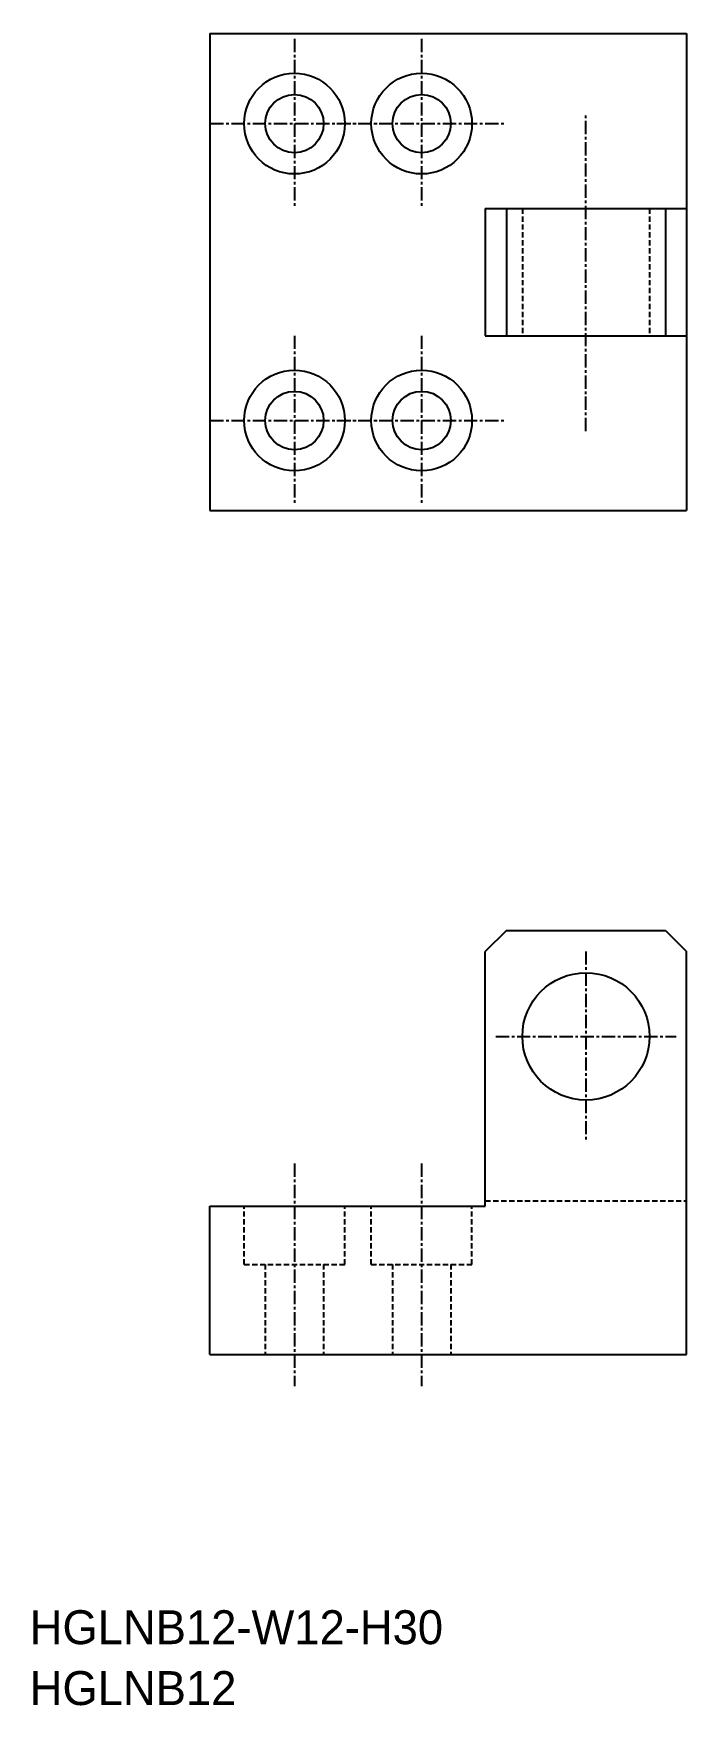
# Model space of a CAD drawing. Extents: x -85 to -24, y 403 to 560.
import ezdxf

# ---------------------------------------------------------------- set-up
doc = ezdxf.new("R2010")
doc.units = 0
doc.linetypes.add('CENTER', pattern=[2, 1.25, -0.25, 0.25, -0.25])
doc.linetypes.add('DASHED', pattern=[0.75, 0.5, -0.25])
doc.layers.get('0').update_dxf_attribs({"linetype": 'CONTINUOUS'})
doc.layers.add('CENTER', color=1, linetype='CENTER')
doc.layers.add('DASHED', color=2, linetype='DASHED')

msp = doc.modelspace()

# ---------------------------------------------------------------- linework, layer by layer
at = {"color": 7, "linetype": 'CONTINUOUS'}
for p, q in [((-68.62, 560.23), (-23.62, 560.23)), ((-68.62, 560.23), (-68.62, 515.23)), ((-23.62, 560.23), (-23.62, 515.23)), ((-42.62, 543.73), (-42.62, 531.73)), ((-42.62, 543.73), (-23.62, 543.73)), ((-40.62, 543.73), (-40.62, 531.73)), ((-25.62, 543.73), (-25.62, 531.73)), ((-42.62, 531.73), (-23.62, 531.73)), ((-68.62, 515.23), (-23.62, 515.23)), ((-40.62, 475.65), (-42.62, 473.65)), ((-40.62, 475.65), (-25.62, 475.65)), ((-25.62, 475.65), (-23.62, 473.65)), ((-42.62, 449.65), (-42.62, 473.65)), ((-23.62, 435.65), (-23.62, 473.65)), ((-68.62, 449.65), (-42.62, 449.65)), ((-68.62, 435.65), (-68.62, 449.65)), ((-68.62, 435.65), (-23.62, 435.65))]:
    msp.add_line(p, q, dxfattribs=at)
at = {"color": 3, "linetype": 'DASHED'}
for p, q in [((-39.12, 543.73), (-39.12, 531.73)), ((-27.12, 543.73), (-27.12, 531.73)), ((-65.37, 444.15), (-65.37, 449.65)), ((-55.87, 444.15), (-55.87, 449.65)), ((-53.37, 444.15), (-53.37, 449.65)), ((-43.87, 444.15), (-43.87, 449.65)), ((-42.62, 450.15), (-23.62, 450.15)), ((-65.37, 444.15), (-55.87, 444.15)), ((-63.37, 444.15), (-63.37, 435.65)), ((-57.87, 444.15), (-57.87, 435.65)), ((-53.37, 444.15), (-43.87, 444.15)), ((-51.37, 444.15), (-51.37, 435.65)), ((-45.87, 444.15), (-45.87, 435.65))]:
    msp.add_line(p, q, dxfattribs=at)
at = {"color": 7, "linetype": 'CONTINUOUS'}
for centre, radius in [((-60.62, 551.73), 4.75), ((-48.62, 551.73), 4.75), ((-60.62, 551.73), 2.75), ((-48.62, 551.73), 2.75), ((-60.62, 523.73), 4.75), ((-48.62, 523.73), 4.75), ((-60.62, 523.73), 2.75), ((-48.62, 523.73), 2.75), ((-33.12, 465.65), 6)]:
    msp.add_circle(centre, radius, dxfattribs=at)
at = {"layer": 'CENTER', "color": 1, "linetype": 'CENTER'}
for p, q in [((-60.62, 559.73), (-60.62, 543.73)), ((-48.62, 559.73), (-48.62, 543.73)), ((-33.12, 522.73), (-33.12, 552.73)), ((-68.56, 551.73), (-52.62, 551.73)), ((-56.62, 551.73), (-40.62, 551.73)), ((-60.62, 531.73), (-60.62, 515.73)), ((-48.62, 531.73), (-48.62, 515.73)), ((-68.56, 523.73), (-52.62, 523.73)), ((-56.62, 523.73), (-40.62, 523.73)), ((-33.12, 473.67), (-33.12, 455.67)), ((-41.62, 465.65), (-24.62, 465.65)), ((-60.62, 453.65), (-60.62, 432.65)), ((-48.62, 453.65), (-48.62, 432.65))]:
    msp.add_line(p, q, dxfattribs=at)
at = {"layer": 'DASHED', "linetype": 'CENTER'}
msp.add_line((-42.62, 531.73), (-42.62, 531.73), dxfattribs=at)

# ---------------------------------------------------------------- texts
at = {"color": 7, "linetype": 'CONTINUOUS'}
for s, p in [('HGLNB12-W12-H30', (-85.6, 408.33)), ('HGLNB12', (-85.6, 402.59))]:
    msp.add_text(s, height=3.2, dxfattribs=at).set_placement(p)

doc.saveas('drawing.dxf')
